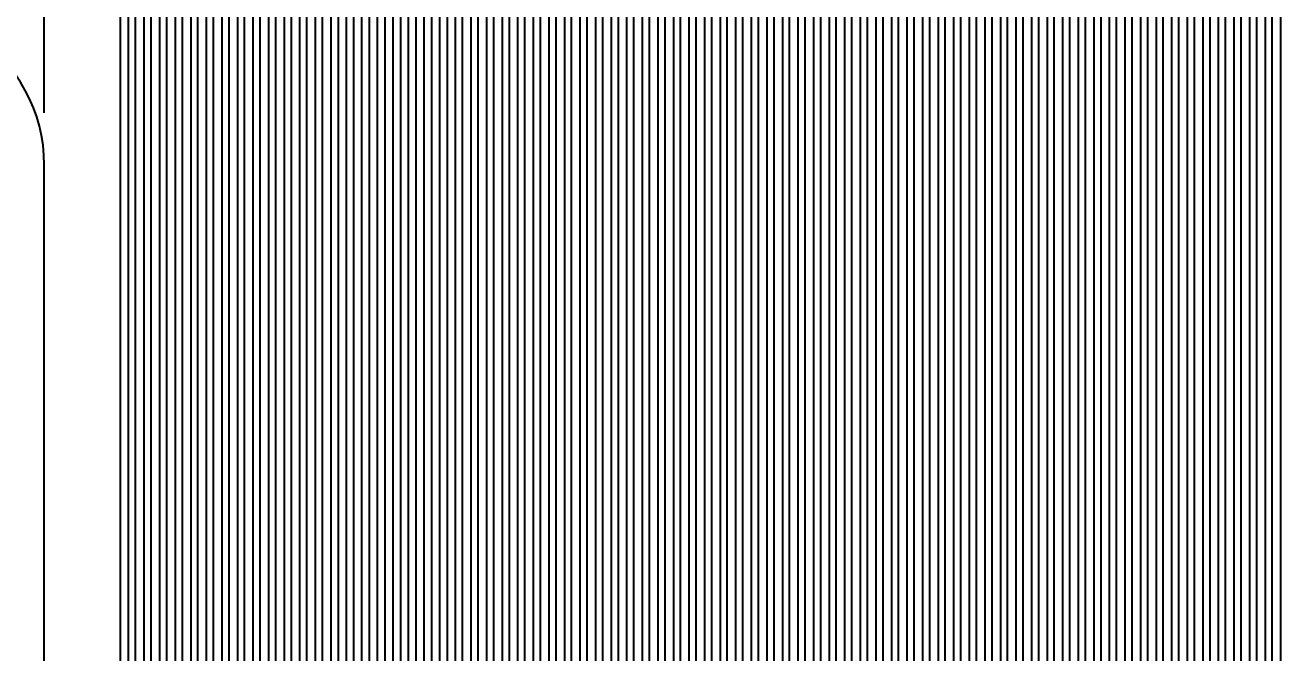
# Model space of a CAD drawing. Extents: x 10 to 206, y -65 to 73.
# Drawn here: x 57.268 to 59.7, y 36.728 to 37.936 of the extents above; entities that cross this region are included whole.
import ezdxf

# ---------------------------------------------------------------- set-up
doc = ezdxf.new("R2010")
doc.units = 0
doc.header["$LTSCALE"] = 0.5
for name, color, linetype in [('01 Copper', 3, 'Continuous'), ('06 Cutline', 4, 'Continuous'), ('08 Dimension&pin assignment', 7, 'Continuous')]:
    doc.layers.add(name, color=color, linetype=linetype)
doc.styles.get("Standard").update_dxf_attribs({"font": 'romans.shx', "width": 0.75, "bigfont": 'AllInOneBig.shx'})
doc.dimstyles.new('ISO-25', dxfattribs={"dimtxt": 0.5, "dimasz": 0.8, "dimexe": 0.1, "dimexo": 0.1, "dimgap": 0.1, "dimtad": 1, "dimdec": 3, "dimzin": 1, "dimdsep": 46, "dimtxsty": 'Standard', "dimcen": 0.5, "dimadec": 0, "dimazin": 0, "dimtfac": 1, "dimtdec": 3, "dimtmove": 0, "dimatfit": 3, "dimfxl": 0, "dimarcsym": 0})
doc.dimstyles.new('ISO-25$0', dxfattribs={"dimtxt": 0.5, "dimasz": 1, "dimexe": 0.1, "dimexo": 0.1, "dimgap": 0.1, "dimtad": 1, "dimdec": 3, "dimzin": 1, "dimdsep": 46, "dimtxsty": 'Standard', "dimcen": 0.5, "dimadec": 0, "dimazin": 0, "dimtfac": 1, "dimtdec": 3, "dimtmove": 0, "dimatfit": 3, "dimfxl": 0, "dimarcsym": 0})

# ---------------------------------------------------------------- blocks, each defined once
blk = doc.blocks.new('*D626')
at = {"layer": '08 Dimension&pin assignment', "color": 0, "lineweight": -2, "transparency": 16777216}
for p, q in [((47.8345, 43.0835), (54.2023, 43.0835)), ((54.2023, 43.0835), (56.6015, 36.6674)), ((58.6329, 31.2348), (56.8817, 35.9181)), ((58.9131, 30.4855), (59.1932, 29.7361))]:
    blk.add_line(p, q, dxfattribs=at)
at = {"layer": '08 Dimension&pin assignment', "color": 0, "transparency": 16777216}
for points in [[(56.7263, 36.7141), (56.4766, 36.6207), (56.8817, 35.9181)], [(59.0379, 30.5322), (58.7882, 30.4388), (58.6329, 31.2348)]]:
    blk.add_solid(points, dxfattribs=at)
at = {"layer": '08 Dimension&pin assignment', "color": 0, "transparency": 16777216, "insert": (50.9684, 43.5644), "char_height": 0.5, "attachment_point": 5}
blk.add_mtext('∅5.000(Tape NG hole)', dxfattribs=at)
blk = doc.blocks.new('*D629')
at = {"layer": '08 Dimension&pin assignment', "color": 0, "lineweight": -2, "transparency": 16777216}
for p, q in [((55.6423, 35.3125), (55.6423, 51.9014)), ((68.5723, 35.3125), (68.5723, 51.9014)), ((56.4423, 51.8014), (67.7723, 51.8014))]:
    blk.add_line(p, q, dxfattribs=at)
at = {"layer": '08 Dimension&pin assignment', "color": 0, "transparency": 16777216}
for points in [[(56.4423, 51.9348), (56.4423, 51.6681), (55.6423, 51.8014)], [(67.7723, 51.9348), (67.7723, 51.6681), (68.5723, 51.8014)]]:
    blk.add_solid(points, dxfattribs=at)
at = {"layer": '08 Dimension&pin assignment', "color": 0, "transparency": 16777216, "insert": (62.1073, 52.2824), "char_height": 0.5, "attachment_point": 5}
blk.add_mtext('12.930±0.1(Cutline)', dxfattribs=at)
blk = doc.blocks.new('*D632')
at = {"layer": '08 Dimension&pin assignment', "color": 0, "lineweight": -2, "transparency": 16777216}
for p, q in [((86.5948, 34.3764), (86.5948, 45.0329)), ((57.8573, 33.5764), (86.6948, 33.5764)), ((79.6948, 33.5764), (86.6948, 33.5764)), ((86.5948, 32.7764), (86.5948, 31.9764))]:
    blk.add_line(p, q, dxfattribs=at)
at = {"layer": '08 Dimension&pin assignment', "color": 0, "transparency": 16777216}
for points in [[(86.4614, 34.3764), (86.7281, 34.3764), (86.5948, 33.5764)], [(86.4614, 32.7764), (86.7281, 32.7764), (86.5948, 33.5764)]]:
    blk.add_solid(points, dxfattribs=at)
at = {"layer": '08 Dimension&pin assignment', "color": 0, "transparency": 16777216, "insert": (86.1138, 41.0847), "char_height": 0.5, "attachment_point": 5, "rotation": 90}
blk.add_mtext('0%%P1(%%C5mm Tape NG Hole)', dxfattribs=at)
blk = doc.blocks.new('*D635')
at = {"layer": '08 Dimension&pin assignment', "color": 0, "lineweight": -2, "transparency": 16777216}
for p, q in [((57.3051, 37.7672), (57.3051, 49.9014)), ((66.9094, 37.7672), (66.9094, 49.9014)), ((58.1051, 49.8014), (66.1094, 49.8014))]:
    blk.add_line(p, q, dxfattribs=at)
at = {"layer": '08 Dimension&pin assignment', "color": 0, "transparency": 16777216}
for points in [[(58.1051, 49.9348), (58.1051, 49.6681), (57.3051, 49.8014)], [(66.1094, 49.9348), (66.1094, 49.6681), (66.9094, 49.8014)]]:
    blk.add_solid(points, dxfattribs=at)
at = {"layer": 'Defpoints', "color": 0, "transparency": 16777216}
for p in [(66.9094, 49.8014), (57.3051, 37.6672), (66.9094, 37.6672)]:
    blk.add_point(p, dxfattribs=at)
at = {"layer": '08 Dimension&pin assignment', "color": 0, "transparency": 16777216, "insert": (62.1073, 50.2824), "char_height": 0.5, "width": 8.508446, "attachment_point": 5}
blk.add_mtext('9.604±0.1(Cutline)', dxfattribs=at)
blk = doc.blocks.new('*D639')
at = {"layer": '08 Dimension&pin assignment', "color": 0, "lineweight": -2, "transparency": 16777216}
for p, q in [((56.6923, 34.1764), (56.6923, 45.9014)), ((62.1073, 42.4464), (62.1073, 45.9014)), ((61.3073, 45.8014), (57.4923, 45.8014))]:
    blk.add_line(p, q, dxfattribs=at)
at = {"layer": '08 Dimension&pin assignment', "color": 0, "transparency": 16777216}
for points in [[(57.4923, 45.9348), (57.4923, 45.6681), (56.6923, 45.8014)], [(61.3073, 45.9348), (61.3073, 45.6681), (62.1073, 45.8014)]]:
    blk.add_solid(points, dxfattribs=at)
at = {"layer": '08 Dimension&pin assignment', "color": 0, "transparency": 16777216, "insert": (59.3998, 46.2824), "char_height": 0.5, "attachment_point": 5}
blk.add_mtext('5.415{\\A1;\\Fromans,bigfont|c128;%%P0.1\\Fromans,bigfont|c136;5\\Fromans,bigfont|c128;(\\Fromans,bigfont|c136;SR\\Fromans,bigfont|c128;)}', dxfattribs=at)
blk = doc.blocks.new('*D692')
at = {"layer": '08 Dimension&pin assignment', "color": 0, "lineweight": -2, "transparency": 16777216}
for p, q in [((57.1453, 33.9409), (57.1453, 43.8654)), ((67.0692, 33.9409), (67.0692, 43.8654)), ((57.9453, 43.7654), (66.2692, 43.7654)), ((67.0692, 43.7654), (78.7121, 43.7654))]:
    blk.add_line(p, q, dxfattribs=at)
at = {"layer": '08 Dimension&pin assignment', "color": 0, "transparency": 16777216}
for points in [[(57.9453, 43.8987), (57.9453, 43.632), (57.1453, 43.7654)], [(66.2692, 43.632), (66.2692, 43.8987), (67.0692, 43.7654)]]:
    blk.add_solid(points, dxfattribs=at)
at = {"layer": 'Defpoints', "color": 0, "transparency": 16777216}
for p in [(67.0692, 43.7654), (57.1453, 33.8409), (67.0692, 33.8409)]:
    blk.add_point(p, dxfattribs=at)
at = {"layer": '08 Dimension&pin assignment', "color": 0, "transparency": 16777216, "insert": (73.2907, 44.2463), "char_height": 0.5, "attachment_point": 5}
blk.add_mtext('{\\Fromans,chineset|c0;\\C2;9.9\\Fromans.shx,chineset.shx|c0;18*1.0006=9.9239508%%P0.005(I/L)}', dxfattribs=at)

msp = doc.modelspace()

# ---------------------------------------------------------------- linework, layer by layer
at = {"layer": '01 Copper'}
for points in [[(57.60105674, 36.3295184), (57.60105674, 38.57693204), (57.60405674, 38.58693204), (57.60405674, 38.68693204), (57.60105674, 38.69693204), (57.60105674, 39.81802862), (57.66775674, 39.95603767), (57.66775674, 41.00042951), (57.55175674, 41.00042951), (57.55175674, 41.03142951), (57.51475674, 41.03142951), (57.51475674, 41.15142951), (57.59975674, 41.15142951), (57.59975674, 41.03142951), (57.56275674, 41.03142951), (57.56275674, 41.01142951), (57.67775674, 41.01142951), (57.67775674, 39.94455554), (57.61705674, 39.81896109), (57.61705674, 38.69693204), (57.61405674, 38.68693204), (57.61405674, 38.58693204), (57.61705674, 38.57693204), (57.61705674, 36.3295184, 1)], [(57.63104474, 36.3295184), (57.63104474, 38.57693204), (57.63404474, 38.58693204), (57.63404474, 38.68693204), (57.63104474, 38.69693204), (57.63104474, 39.81802862), (57.68975674, 39.93950969), (57.68975674, 41.03142951), (57.61475674, 41.03142951), (57.61475674, 41.15142951), (57.69975674, 41.15142951), (57.69975674, 39.92802755), (57.64704474, 39.81896109), (57.64704474, 38.69693204), (57.64404474, 38.68693204), (57.64404474, 38.58693204), (57.64704474, 38.57693204), (57.64704474, 36.3295184, 1)], [(57.66103274, 36.3295184), (57.66103274, 38.57693204), (57.66403274, 38.58693204), (57.66403274, 38.68693204), (57.66103274, 38.69693204), (57.66103274, 39.81802862), (57.71475674, 39.92918901), (57.71475674, 41.15142951), (57.79975674, 41.15142951), (57.79975674, 41.03142951), (57.72475674, 41.03142951), (57.72475674, 39.91770688), (57.67703274, 39.81896109), (57.67703274, 38.69693204), (57.67403274, 38.68693204), (57.67403274, 38.58693204), (57.67703274, 38.57693204), (57.67703274, 36.3295184, 1)], [(57.69102074, 36.3295184), (57.69102074, 38.57693204), (57.69402074, 38.58693204), (57.69402074, 38.68693204), (57.69102074, 38.69693204), (57.69102074, 39.81802862), (57.73675674, 39.91266103), (57.73675674, 41.01142951), (57.85175674, 41.01142951), (57.85175674, 41.03142951), (57.81475674, 41.03142951), (57.81475674, 41.15142951), (57.89975674, 41.15142951), (57.89975674, 41.03142951), (57.86275674, 41.03142951), (57.86275674, 41.00042951), (57.74675674, 41.00042951), (57.74675674, 39.9011789), (57.70702074, 39.81896109), (57.70702074, 38.69693204), (57.70402074, 38.68693204), (57.70402074, 38.58693204), (57.70702074, 38.57693204), (57.70702074, 36.3295184, 1)], [(58.03688874, 36.3295184), (58.03688874, 38.57693204), (58.03388874, 38.58693204), (58.03388874, 38.68693204), (58.03688874, 38.69693204), (58.03688874, 39.81896109), (58.07775674, 39.90352112), (58.07775674, 41.01142951), (57.96275674, 41.01142951), (57.96275674, 41.03142951), (57.99975674, 41.03142951), (57.99975674, 41.15142951), (57.91475674, 41.15142951), (57.91475674, 41.03142951), (57.95175674, 41.03142951), (57.95175674, 41.00042951), (58.06775674, 41.00042951), (58.06775674, 39.91500325), (58.02088874, 39.81802861), (58.02088874, 38.69693204), (58.02388874, 38.68693204), (58.02388874, 38.58693204), (58.02088874, 38.57693204), (58.02088874, 36.3295184, -1)], [(58.06687674, 36.3295184), (58.06687674, 38.57693204), (58.06387674, 38.58693204), (58.06387674, 38.68693204), (58.06687674, 38.69693204), (58.06687674, 39.81896109), (58.09975674, 39.88699314), (58.09975674, 41.15142951), (58.01475674, 41.15142951), (58.01475674, 41.03142951), (58.08975674, 41.03142951), (58.08975674, 39.89847527), (58.05087674, 39.81802861), (58.05087674, 38.69693204), (58.05387674, 38.68693204), (58.05387674, 38.58693204), (58.05087674, 38.57693204), (58.05087674, 36.3295184, -1)], [(58.09686474, 35.79684489), (58.09686474, 38.57693204), (58.09386474, 38.58693204), (58.09386474, 38.68693204), (58.09686474, 38.69693204), (58.09686474, 39.81896109), (58.12475674, 39.87667246), (58.12475674, 41.03142951), (58.19975674, 41.03142951), (58.19975674, 41.15142951), (58.11475674, 41.15142951), (58.11475674, 39.88815459), (58.08086474, 39.81802861), (58.08086474, 38.69693204), (58.08386474, 38.68693204), (58.08386474, 38.58693204), (58.08086474, 38.57693204), (58.08086474, 36.3295184, -1)], [(58.41073274, 35.78739795), (58.41073274, 38.57693204), (58.41373274, 38.58693204), (58.41373274, 38.68693204), (58.41073274, 38.69693204), (58.41073274, 39.81802862), (58.46775674, 39.93601705), (58.46775674, 41.00042951), (58.35175674, 41.00042951), (58.35175674, 41.03142951), (58.31475674, 41.03142951), (58.31475674, 41.15142951), (58.39975674, 41.15142951), (58.39975674, 41.03142951), (58.36275674, 41.03142951), (58.36275674, 41.01142951), (58.47775674, 41.01142951), (58.47775674, 39.92453491), (58.42673274, 39.81896109), (58.42673274, 38.69693204), (58.42373274, 38.68693204), (58.42373274, 38.58693204), (58.42673274, 38.57693204), (58.42673274, 35.78490986, -0.1359329595)], [(58.44072074, 35.78295573), (58.44072074, 38.57693204), (58.44372074, 38.58693204), (58.44372074, 38.68693204), (58.44072074, 38.69693204), (58.44072074, 39.81802861), (58.48975674, 39.91948906), (58.48975674, 41.03142951), (58.41475674, 41.03142951), (58.41475674, 41.15142951), (58.49975674, 41.15142951), (58.49975674, 39.90800693), (58.45672074, 39.81896109), (58.45672074, 38.69693204), (58.45372074, 38.68693204), (58.45372074, 38.58693204), (58.45672074, 38.57693204), (58.45672074, 35.78046764, -0.1359329595)], [(58.47070874, 35.77851352), (58.47070874, 38.57693204), (58.47370874, 38.58693204), (58.47370874, 38.68693204), (58.47070874, 38.69693204), (58.47070874, 39.81802861), (58.51475674, 39.90916839), (58.51475674, 41.15142951), (58.59975674, 41.15142951), (58.59975674, 41.03142951), (58.52475674, 41.03142951), (58.52475674, 39.89768625), (58.48670874, 39.81896109), (58.48670874, 38.69693204), (58.48370874, 38.68693204), (58.48370874, 38.58693204), (58.48670874, 38.57693204), (58.48670874, 35.77602542, -0.1359329595)], [(58.50069674, 35.7740713), (58.50069674, 38.57693204), (58.50369674, 38.58693204), (58.50369674, 38.68693204), (58.50069674, 38.69693204), (58.50069674, 39.81802861), (58.53675674, 39.89264041), (58.53675674, 41.01142951), (58.65175674, 41.01142951), (58.65175674, 41.03142951), (58.61475674, 41.03142951), (58.61475674, 41.15142951), (58.69975674, 41.15142951), (58.69975674, 41.03142951), (58.66275674, 41.03142951), (58.66275674, 41.00042951), (58.54675674, 41.00042951), (58.54675674, 39.88115827), (58.51669674, 39.81896109), (58.51669674, 38.69693204), (58.51369674, 38.68693204), (58.51369674, 38.58693204), (58.51669674, 38.57693204), (58.51669674, 35.77158321, -0.1359329595)], [(58.83056474, 35.7252069), (58.83056474, 38.57693204), (58.83356474, 38.58693204), (58.83356474, 38.68693204), (58.83056474, 38.69693204), (58.83056474, 39.81802864), (58.86775674, 39.89498262), (58.86775674, 41.00042951), (58.75175674, 41.00042951), (58.75175674, 41.03142951), (58.71475674, 41.03142951), (58.71475674, 41.15142951), (58.79975674, 41.15142951), (58.79975674, 41.03142951), (58.76275674, 41.03142951), (58.76275674, 41.01142951), (58.87775674, 41.01142951), (58.87775674, 39.88350049), (58.84656474, 39.81896111), (58.84656474, 38.69693204), (58.84356474, 38.68693204), (58.84356474, 38.58693204), (58.84656474, 38.57693204), (58.84656474, 35.72271881, -0.1359329595)], [(58.86055274, 35.72076469), (58.86055274, 38.57693204), (58.86355274, 38.58693204), (58.86355274, 38.68693204), (58.86055274, 38.69693204), (58.86055274, 39.81802863), (58.88975674, 39.87845464), (58.88975674, 41.03142951), (58.81475674, 41.03142951), (58.81475674, 41.15142951), (58.89975674, 41.15142951), (58.89975674, 39.86697251), (58.87655274, 39.8189611), (58.87655274, 38.69693204), (58.87355274, 38.68693204), (58.87355274, 38.58693204), (58.87655274, 38.57693204), (58.87655274, 35.71827659, -0.1359329595)], [(58.89054074, 35.71632247), (58.89054074, 38.57693204), (58.89354074, 38.58693204), (58.89354074, 38.68693204), (58.89054074, 38.69693204), (58.89054074, 39.81802863), (58.91475674, 39.86813396), (58.91475674, 41.15142951), (58.99975674, 41.15142951), (58.99975674, 41.03142951), (58.92475674, 41.03142951), (58.92475674, 39.85665183), (58.90654074, 39.8189611), (58.90654074, 38.69693204), (58.90354074, 38.68693204), (58.90354074, 38.58693204), (58.90654074, 38.57693204), (58.90654074, 35.71383438, -0.1359329595)], [(58.92052874, 35.71188025), (58.92052874, 38.57693204), (58.92352874, 38.58693204), (58.92352874, 38.68693204), (58.92052874, 38.69693204), (58.92052874, 39.81802862), (58.93675674, 39.85160598), (58.93675674, 41.01142951), (59.05175674, 41.01142951), (59.05175674, 41.03142951), (59.01475674, 41.03142951), (59.01475674, 41.15142951), (59.09975674, 41.15142951), (59.09975674, 41.03142951), (59.06275674, 41.03142951), (59.06275674, 41.00042951), (58.94675674, 41.00042951), (58.94675674, 39.84012385), (58.93652874, 39.81896109), (58.93652874, 38.69693204), (58.93352874, 38.68693204), (58.93352874, 38.58693204), (58.93652874, 38.57693204), (58.93652874, 35.70939216, -0.1359329595)], [(59.22040874, 35.66745807), (59.22040874, 38.57693204), (59.22340874, 38.58693204), (59.22340874, 38.68693204), (59.22040874, 38.69693204), (59.22040874, 39.81802862), (59.26775674, 39.91599642), (59.26775674, 41.00042951), (59.15175674, 41.00042951), (59.15175674, 41.03142951), (59.11475674, 41.03142951), (59.11475674, 41.15142951), (59.19975674, 41.15142951), (59.19975674, 41.03142951), (59.16275674, 41.03142951), (59.16275674, 41.01142951), (59.27775674, 41.01142951), (59.27775674, 39.90451429), (59.23640874, 39.8189611), (59.23640874, 38.69693204), (59.23340874, 38.68693204), (59.23340874, 38.58693204), (59.23640874, 38.57693204), (59.23640874, 35.66496998, -0.1359329595)], [(59.25039674, 35.66301586), (59.25039674, 38.57693204), (59.25339674, 38.58693204), (59.25339674, 38.68693204), (59.25039674, 38.69693204), (59.25039674, 39.81802862), (59.28975674, 39.89946844), (59.28975674, 41.03142951), (59.21475674, 41.03142951), (59.21475674, 41.15142951), (59.29975674, 41.15142951), (59.29975674, 39.8879863), (59.26639674, 39.8189611), (59.26639674, 38.69693204), (59.26339674, 38.68693204), (59.26339674, 38.58693204), (59.26639674, 38.57693204), (59.26639674, 35.66052776, -0.1359329595)], [(59.28038474, 35.65857364), (59.28038474, 38.57693204), (59.28338474, 38.58693204), (59.28338474, 38.68693204), (59.28038474, 38.69693204), (59.28038474, 39.81802862), (59.31475674, 39.88914776), (59.31475674, 41.15142951), (59.39975674, 41.15142951), (59.39975674, 41.03142951), (59.32475674, 41.03142951), (59.32475674, 39.87766563), (59.29638474, 39.81896109), (59.29638474, 38.69693204), (59.29338474, 38.68693204), (59.29338474, 38.58693204), (59.29638474, 38.57693204), (59.29638474, 35.65608555, -0.1359329595)], [(59.31037274, 35.65413142), (59.31037274, 38.57693204), (59.31337274, 38.58693204), (59.31337274, 38.68693204), (59.31037274, 38.69693204), (59.31037274, 39.81802862), (59.33675674, 39.87261978), (59.33675674, 41.01142951), (59.45175674, 41.01142951), (59.45175674, 41.03142951), (59.41475674, 41.03142951), (59.41475674, 41.15142951), (59.49975674, 41.15142951), (59.49975674, 41.03142951), (59.46275674, 41.03142951), (59.46275674, 41.00042951), (59.34675674, 41.00042951), (59.34675674, 39.86113765), (59.32637274, 39.81896109), (59.32637274, 38.69693204), (59.32337274, 38.68693204), (59.32337274, 38.58693204), (59.32637274, 38.57693204), (59.32637274, 35.65164333, -0.1359329595)], [(59.64024074, 35.60526703), (59.64024074, 38.57693204), (59.64324074, 38.58693204), (59.64324074, 38.68693204), (59.64024074, 38.69693204), (59.64024074, 39.81769542), (59.66775674, 39.8738262), (59.66775674, 41.00042951), (59.55175674, 41.00042951), (59.55175674, 41.03142951), (59.51475674, 41.03142951), (59.51475674, 41.15142951), (59.59975674, 41.15142951), (59.59975674, 41.03142951), (59.56275674, 41.03142951), (59.56275674, 41.01142951), (59.67775674, 41.01142951), (59.67775674, 39.86241956), (59.65624074, 39.81852837), (59.65624074, 38.69693204), (59.65324074, 38.68693204), (59.65324074, 38.58693204), (59.65624074, 38.57693204), (59.65624074, 35.60277893, -0.1359329595)], [(59.67022874, 35.60082481), (59.67022874, 38.57693204), (59.67322874, 38.58693204), (59.67322874, 38.68693204), (59.67022874, 38.69693204), (59.67022874, 39.81752883), (59.68975674, 39.85736463), (59.68975674, 41.03142951), (59.61475674, 41.03142951), (59.61475674, 41.15142951), (59.69975674, 41.15142951), (59.69975674, 39.84595799), (59.68622874, 39.81836178), (59.68622874, 38.69693204), (59.68322874, 38.68693204), (59.68322874, 38.58693204), (59.68622874, 38.57693204), (59.68622874, 35.59833672, -0.1359329595)], [(57.57106874, 36.3295184), (57.57106874, 38.57693204), (57.57406874, 38.58693204), (57.57406874, 38.68693204), (57.57106874, 38.69693204), (57.57106874, 39.81802862), (57.64575674, 39.97256565), (57.64575674, 40.86042951), (57.56675674, 40.86042951), (57.56675674, 40.98042951), (57.65575674, 40.98042951), (57.65575674, 39.96108352), (57.58706874, 39.81896109), (57.58706874, 38.69693204), (57.58406874, 38.68693204), (57.58406874, 38.58693204), (57.58706874, 38.57693204), (57.58706874, 36.3295184, 1)], [(57.72100874, 36.3295184), (57.72100874, 38.57693204), (57.72400874, 38.58693204), (57.72400874, 38.68693204), (57.72100874, 38.69693204), (57.72100874, 39.81802862), (57.75875674, 39.89613305), (57.75875674, 40.98042951), (57.84775674, 40.98042951), (57.84775674, 40.86042951), (57.76875674, 40.86042951), (57.76875674, 39.88465091), (57.73700874, 39.81896109), (57.73700874, 38.69693204), (57.73400874, 38.68693204), (57.73400874, 38.58693204), (57.73700874, 38.57693204), (57.73700874, 36.3295184, 1)], [(58.00690074, 36.3295184), (58.00690074, 38.57693204), (58.00390074, 38.58693204), (58.00390074, 38.68693204), (58.00690074, 38.69693204), (58.00690074, 39.81896109), (58.05575674, 39.9200491), (58.05575674, 40.98042951), (57.96675674, 40.98042951), (57.96675674, 40.86042951), (58.04575674, 40.86042951), (58.04575674, 39.93153123), (57.99090074, 39.81802862), (57.99090074, 38.69693204), (57.99390074, 38.68693204), (57.99390074, 38.58693204), (57.99090074, 38.57693204), (57.99090074, 36.3295184, -1)], [(58.23080474, 35.81405126), (58.23080474, 38.57693204), (58.23380474, 38.58693204), (58.23380474, 38.68693204), (58.23080474, 38.69693204), (58.23080474, 39.81896109), (58.22475674, 39.83147502), (58.22475674, 40.56042951), (58.30175674, 40.56042951), (58.30175674, 40.86042951), (58.26275674, 40.86042951), (58.26275674, 40.98042951), (58.35175674, 40.98042951), (58.35175674, 40.86042951), (58.31275674, 40.86042951), (58.31275674, 40.54942951), (58.23475674, 40.54942951), (58.23475674, 39.84295715), (58.24680474, 39.81802861), (58.24680474, 38.69693204), (58.24380474, 38.68693204), (58.24380474, 38.58693204), (58.24680474, 38.57693204), (58.24680474, 35.81156317, -0.1359329595)], [(58.38074474, 35.79184017), (58.38074474, 38.57693204), (58.38374474, 38.58693204), (58.38374474, 38.68693204), (58.38074474, 38.69693204), (58.38074474, 39.81802862), (58.44575674, 39.95254503), (58.44575674, 40.86042951), (58.36675674, 40.86042951), (58.36675674, 40.98042951), (58.45575674, 40.98042951), (58.45575674, 39.94106289), (58.39674474, 39.81896109), (58.39674474, 38.69693204), (58.39374474, 38.68693204), (58.39374474, 38.58693204), (58.39674474, 38.57693204), (58.39674474, 35.78935208, -0.1359329595)], [(58.53068474, 35.76962908), (58.53068474, 38.57693204), (58.53368474, 38.58693204), (58.53368474, 38.68693204), (58.53068474, 38.69693204), (58.53068474, 39.81802861), (58.55875674, 39.87611242), (58.55875674, 40.98042951), (58.64775674, 40.98042951), (58.64775674, 40.86042951), (58.56875674, 40.86042951), (58.56875674, 39.86463029), (58.54668474, 39.81896109), (58.54668474, 38.69693204), (58.54368474, 38.68693204), (58.54368474, 38.58693204), (58.54668474, 38.57693204), (58.54668474, 35.76714099, -0.1359329595)], [(58.62064874, 35.75630243), (58.62064874, 38.57693204), (58.62364874, 38.58693204), (58.62364874, 38.68693204), (58.62064874, 38.69693204), (58.62064874, 39.81802861), (58.62475674, 39.82652848), (58.62475674, 40.56042951), (58.70175674, 40.56042951), (58.70175674, 40.86042951), (58.66275674, 40.86042951), (58.66275674, 40.98042951), (58.75175674, 40.98042951), (58.75175674, 40.86042951), (58.71275674, 40.86042951), (58.71275674, 40.54942951), (58.63475674, 40.54942951), (58.63475674, 39.82194335), (58.63664874, 39.81802861), (58.63664874, 38.69693204), (58.63364874, 38.68693204), (58.63364874, 38.58693204), (58.63664874, 38.57693204), (58.63664874, 35.75381434, -0.1359329595)], [(58.80057674, 35.72964912), (58.80057674, 38.57693204), (58.80357674, 38.58693204), (58.80357674, 38.68693204), (58.80057674, 38.69693204), (58.80057674, 39.81802864), (58.84575674, 39.9115106), (58.84575674, 40.86042951), (58.76675674, 40.86042951), (58.76675674, 40.98042951), (58.85575674, 40.98042951), (58.85575674, 39.90002847), (58.81657674, 39.81896111), (58.81657674, 38.69693204), (58.81357674, 38.68693204), (58.81357674, 38.58693204), (58.81657674, 38.57693204), (58.81657674, 35.72716103, -0.1359329595)], [(58.95051674, 35.70743803), (58.95051674, 38.57693204), (58.95351674, 38.58693204), (58.95351674, 38.68693204), (58.95051674, 38.69693204), (58.95051674, 39.81802862), (58.95875674, 39.83507801), (58.95875674, 40.98042951), (59.04775674, 40.98042951), (59.04775674, 40.86042951), (58.96875674, 40.86042951), (58.96875674, 39.82359587), (58.96651674, 39.81896109), (58.96651674, 38.69693204), (58.96351674, 38.68693204), (58.96351674, 38.58693204), (58.96651674, 38.57693204), (58.96651674, 35.70494994, -0.1359329595)], [(59.04048074, 35.69411138), (59.04048074, 38.57693204), (59.04348074, 38.58693204), (59.04348074, 38.68693204), (59.04048074, 38.69693204), (59.04048074, 39.81896108), (59.02475674, 39.85149564), (59.02475674, 40.56042951), (59.10175674, 40.56042951), (59.10175674, 40.86042951), (59.06275674, 40.86042951), (59.06275674, 40.98042951), (59.15175674, 40.98042951), (59.15175674, 40.86042951), (59.11275674, 40.86042951), (59.11275674, 40.54942951), (59.03475674, 40.54942951), (59.03475674, 39.86297778), (59.05648074, 39.8180286), (59.05648074, 38.69693204), (59.05348074, 38.68693204), (59.05348074, 38.58693204), (59.05648074, 38.57693204), (59.05648074, 35.69162329, -0.1359329595)], [(59.19042074, 35.67190029), (59.19042074, 38.57693204), (59.19342074, 38.58693204), (59.19342074, 38.68693204), (59.19042074, 38.69693204), (59.19042074, 39.81802863), (59.24575674, 39.9325244), (59.24575674, 40.86042951), (59.16675674, 40.86042951), (59.16675674, 40.98042951), (59.25575674, 40.98042951), (59.25575674, 39.92104227), (59.20642074, 39.8189611), (59.20642074, 38.69693204), (59.20342074, 38.68693204), (59.20342074, 38.58693204), (59.20642074, 38.57693204), (59.20642074, 35.6694122, -0.1359329595)], [(59.34036074, 35.6496892), (59.34036074, 38.57693204), (59.34336074, 38.58693204), (59.34336074, 38.68693204), (59.34036074, 38.69693204), (59.34036074, 39.81802862), (59.35875674, 39.8560918), (59.35875674, 40.98042951), (59.44775674, 40.98042951), (59.44775674, 40.86042951), (59.36875674, 40.86042951), (59.36875674, 39.84460967), (59.35636074, 39.81896109), (59.35636074, 38.69693204), (59.35336074, 38.68693204), (59.35336074, 38.58693204), (59.35636074, 38.57693204), (59.35636074, 35.64720111, -0.1359329595)], [(59.43032474, 35.63636255), (59.43032474, 38.57693204), (59.43332474, 38.58693204), (59.43332474, 38.68693204), (59.43032474, 38.69693204), (59.43032474, 39.81885106), (59.42475674, 39.83064317), (59.42475674, 40.56042951), (59.50175674, 40.56042951), (59.50175674, 40.86042951), (59.46275674, 40.86042951), (59.46275674, 40.98042951), (59.55175674, 40.98042951), (59.55175674, 40.86042951), (59.51275674, 40.86042951), (59.51275674, 40.54942951), (59.43475674, 40.54942951), (59.43475674, 39.84225361), (59.44632474, 39.81775447), (59.44632474, 38.69693204), (59.44332474, 38.68693204), (59.44332474, 38.58693204), (59.44632474, 38.57693204), (59.44632474, 35.63387446, -0.1359329595)], [(59.61025274, 35.60970925), (59.61025274, 38.57693204), (59.61325274, 38.58693204), (59.61325274, 38.68693204), (59.61025274, 38.69693204), (59.61025274, 39.817862), (59.64575674, 39.89028777), (59.64575674, 40.86042951), (59.56675674, 40.86042951), (59.56675674, 40.98042951), (59.65575674, 40.98042951), (59.65575674, 39.87888112), (59.62625274, 39.81869496), (59.62625274, 38.69693204), (59.62325274, 38.68693204), (59.62325274, 38.58693204), (59.62625274, 38.57693204), (59.62625274, 35.60722115, -0.1359329595)], [(57.54108074, 35.87503881), (57.54108074, 38.57693204), (57.54408074, 38.58693204), (57.54408074, 38.68693204), (57.54108074, 38.69693204), (57.54108074, 39.81802862), (57.62375674, 39.98909363), (57.62375674, 40.72042951), (57.52775674, 40.72042951), (57.52775674, 40.84042951), (57.63375674, 40.84042951), (57.63375674, 39.9776115), (57.55708074, 39.81896109), (57.55708074, 38.69693204), (57.55408074, 38.68693204), (57.55408074, 38.58693204), (57.55708074, 38.57693204), (57.55708074, 36.3295184, 1)], [(57.75099674, 36.3295184), (57.75099674, 38.57693204), (57.75399674, 38.58693204), (57.75399674, 38.68693204), (57.75099674, 38.69693204), (57.75099674, 39.81802861), (57.78075674, 39.87960507), (57.78075674, 40.84042951), (57.88675674, 40.84042951), (57.88675674, 40.72042951), (57.79075674, 40.72042951), (57.79075674, 39.86812293), (57.76699674, 39.81896109), (57.76699674, 38.69693204), (57.76399674, 38.68693204), (57.76399674, 38.58693204), (57.76699674, 38.57693204), (57.76699674, 35.76571351, -0.3152987889)], [(57.97691274, 36.3295184), (57.97691274, 38.57693204), (57.97391274, 38.58693204), (57.97391274, 38.68693204), (57.97691274, 38.69693204), (57.97691274, 39.81896109), (58.03375674, 39.93657708), (58.03375674, 40.84042951), (57.92775674, 40.84042951), (57.92775674, 40.72042951), (58.02375674, 40.72042951), (58.02375674, 39.94805922), (57.96091274, 39.81802862), (57.96091274, 38.69693204), (57.96391274, 38.68693204), (57.96391274, 38.58693204), (57.96091274, 38.57693204), (57.96091274, 36.3295184, -1)], [(58.17082874, 35.82293569), (58.17082874, 38.57693204), (58.17382874, 38.58693204), (58.17382874, 38.68693204), (58.17082874, 38.69693204), (58.17082874, 39.81802861), (58.18075674, 39.83857065), (58.18075674, 40.84042951), (58.28675674, 40.84042951), (58.28675674, 40.72042951), (58.19075674, 40.72042951), (58.19075674, 39.82708852), (58.18682874, 39.81896109), (58.18682874, 38.69693204), (58.18382874, 38.68693204), (58.18382874, 38.58693204), (58.18682874, 38.57693204), (58.18682874, 35.8204476, -0.1359329595)], [(58.35075674, 35.79628239), (58.35075674, 38.57693204), (58.35375674, 38.58693204), (58.35375674, 38.68693204), (58.35075674, 38.69693204), (58.35075674, 39.81802862), (58.42375674, 39.96907301), (58.42375674, 40.72042951), (58.32775674, 40.72042951), (58.32775674, 40.84042951), (58.43375674, 40.84042951), (58.43375674, 39.95759087), (58.36675674, 39.81896109), (58.36675674, 38.69693204), (58.36375674, 38.68693204), (58.36375674, 38.58693204), (58.36675674, 38.57693204), (58.36675674, 35.7937943, -0.1359329595)], [(58.56067274, 35.76518686), (58.56067274, 38.57693204), (58.56367274, 38.58693204), (58.56367274, 38.68693204), (58.56067274, 38.69693204), (58.56067274, 39.81802861), (58.58075674, 39.85958444), (58.58075674, 40.84042951), (58.68675674, 40.84042951), (58.68675674, 40.72042951), (58.59075674, 40.72042951), (58.59075674, 39.84810231), (58.57667274, 39.81896109), (58.57667274, 38.69693204), (58.57367274, 38.68693204), (58.57367274, 38.58693204), (58.57667274, 38.57693204), (58.57667274, 35.76269877, -0.1359329595)], [(58.77058874, 35.73409134), (58.77058874, 38.57693204), (58.77358874, 38.58693204), (58.77358874, 38.68693204), (58.77058874, 38.69693204), (58.77058874, 39.81802864), (58.82375674, 39.92803858), (58.82375674, 40.72042951), (58.72775674, 40.72042951), (58.72775674, 40.84042951), (58.83375674, 40.84042951), (58.83375674, 39.91655645), (58.78658874, 39.81896112), (58.78658874, 38.69693204), (58.78358874, 38.68693204), (58.78358874, 38.58693204), (58.78658874, 38.57693204), (58.78658874, 35.73160325, -0.1359329595)], [(58.98050474, 35.70299582), (58.98050474, 38.57693204), (58.98350474, 38.58693204), (58.98350474, 38.68693204), (58.98050474, 38.69693204), (58.98050474, 39.81802861), (58.98075674, 39.81855003), (58.98075674, 40.84042951), (59.08675674, 40.84042951), (59.08675674, 40.72042951), (58.99075674, 40.72042951), (58.99075674, 39.82992181), (58.99650474, 39.81802861), (58.99650474, 38.69693204), (58.99350474, 38.68693204), (58.99350474, 38.58693204), (58.99650474, 38.57693204), (58.99650474, 35.70050772, -0.1359329595)], [(59.16043274, 35.67634251), (59.16043274, 38.57693204), (59.16343274, 38.58693204), (59.16343274, 38.68693204), (59.16043274, 38.69693204), (59.16043274, 39.81802863), (59.22375674, 39.94905238), (59.22375674, 40.72042951), (59.12775674, 40.72042951), (59.12775674, 40.84042951), (59.23375674, 40.84042951), (59.23375674, 39.93757025), (59.17643274, 39.8189611), (59.17643274, 38.69693204), (59.17343274, 38.68693204), (59.17343274, 38.58693204), (59.17643274, 38.57693204), (59.17643274, 35.67385442, -0.1359329595)], [(59.37034874, 35.64524699), (59.37034874, 38.57693204), (59.37334874, 38.58693204), (59.37334874, 38.68693204), (59.37034874, 38.69693204), (59.37034874, 39.81802861), (59.38075674, 39.83956382), (59.38075674, 40.84042951), (59.48675674, 40.84042951), (59.48675674, 40.72042951), (59.39075674, 40.72042951), (59.39075674, 39.82808169), (59.38634874, 39.81896109), (59.38634874, 38.69693204), (59.38334874, 38.68693204), (59.38334874, 38.58693204), (59.38634874, 38.57693204), (59.38634874, 35.64275889, -0.1359329595)], [(59.58026474, 35.61415146), (59.58026474, 38.57693204), (59.58326474, 38.58693204), (59.58326474, 38.68693204), (59.58026474, 38.69693204), (59.58026474, 39.81802859), (59.62375674, 39.90674934), (59.62375674, 40.72042951), (59.52775674, 40.72042951), (59.52775674, 40.84042951), (59.63375674, 40.84042951), (59.63375674, 39.89534269), (59.59626474, 39.81886154), (59.59626474, 38.69693204), (59.59326474, 38.68693204), (59.59326474, 38.58693204), (59.59626474, 38.57693204), (59.59626474, 35.61166337, -0.1359329595)], [(57.94692474, 36.3295184), (57.94692474, 38.57693204), (57.94392474, 38.58693204), (57.94392474, 38.68693204), (57.94692474, 38.69693204), (57.94692474, 39.81896109), (58.01175674, 39.95310506), (58.01175674, 40.70042951), (57.92775674, 40.70042951), (57.92775674, 40.58042951), (58.00175674, 40.58042951), (58.00175674, 39.9645872), (57.93092474, 39.81802862), (57.93092474, 38.69693204), (57.93392474, 38.68693204), (57.93392474, 38.58693204), (57.93092474, 38.57693204), (57.93092474, 36.3295184, -1)], [(58.20081674, 35.81849348), (58.20081674, 38.57693204), (58.20381674, 38.58693204), (58.20381674, 38.68693204), (58.20081674, 38.69693204), (58.20081674, 39.81802861), (58.20275674, 39.82204267), (58.20275674, 40.70042951), (58.28675674, 40.70042951), (58.28675674, 40.58042951), (58.21275674, 40.58042951), (58.21275674, 39.82642917), (58.21681674, 39.81802861), (58.21681674, 38.69693204), (58.21381674, 38.68693204), (58.21381674, 38.58693204), (58.21681674, 38.57693204), (58.21681674, 35.81600538, -0.1359329595)], [(58.32076874, 35.80072461), (58.32076874, 38.57693204), (58.32376874, 38.58693204), (58.32376874, 38.68693204), (58.32076874, 38.69693204), (58.32076874, 39.81802862), (58.40175674, 39.98560099), (58.40175674, 40.58042951), (58.32775674, 40.58042951), (58.32775674, 40.70042951), (58.41175674, 40.70042951), (58.41175674, 39.97411886), (58.33676874, 39.81896109), (58.33676874, 38.69693204), (58.33376874, 38.68693204), (58.33376874, 38.58693204), (58.33676874, 38.57693204), (58.33676874, 35.79823651, -0.1359329595)], [(58.59066074, 35.76074465), (58.59066074, 38.57693204), (58.59366074, 38.58693204), (58.59366074, 38.68693204), (58.59066074, 38.69693204), (58.59066074, 39.81802861), (58.60275674, 39.84305646), (58.60275674, 40.70042951), (58.68675674, 40.70042951), (58.68675674, 40.58042951), (58.61275674, 40.58042951), (58.61275674, 39.83157433), (58.60666074, 39.81896109), (58.60666074, 38.69693204), (58.60366074, 38.68693204), (58.60366074, 38.58693204), (58.60666074, 38.57693204), (58.60666074, 35.75825655, -0.1359329595)], [(58.74060074, 35.73853356), (58.74060074, 38.57693204), (58.74360074, 38.58693204), (58.74360074, 38.68693204), (58.74060074, 38.69693204), (58.74060074, 39.81802865), (58.80175674, 39.94456656), (58.80175674, 40.58042951), (58.72775674, 40.58042951), (58.72775674, 40.70042951), (58.81175674, 40.70042951), (58.81175674, 39.93308443), (58.75660074, 39.81896112), (58.75660074, 38.69693204), (58.75360074, 38.68693204), (58.75360074, 38.58693204), (58.75660074, 38.57693204), (58.75660074, 35.73604547, -0.1359329595)], [(59.01049274, 35.6985536), (59.01049274, 38.57693204), (59.01349274, 38.58693204), (59.01349274, 38.68693204), (59.01049274, 38.69693204), (59.01049274, 39.81896109), (59.00275674, 39.83496766), (59.00275674, 40.70042951), (59.08675674, 40.70042951), (59.08675674, 40.58042951), (59.01275674, 40.58042951), (59.01275674, 39.8464498), (59.02649274, 39.81802861), (59.02649274, 38.69693204), (59.02349274, 38.68693204), (59.02349274, 38.58693204), (59.02649274, 38.57693204), (59.02649274, 35.69606551, -0.1359329595)], [(59.13044474, 35.68078473), (59.13044474, 38.57693204), (59.13344474, 38.58693204), (59.13344474, 38.68693204), (59.13044474, 38.69693204), (59.13044474, 39.81802863), (59.20175674, 39.96558036), (59.20175674, 40.58042951), (59.12775674, 40.58042951), (59.12775674, 40.70042951), (59.21175674, 40.70042951), (59.21175674, 39.95409823), (59.14644474, 39.8189611), (59.14644474, 38.69693204), (59.14344474, 38.68693204), (59.14344474, 38.58693204), (59.14644474, 38.57693204), (59.14644474, 35.67829664, -0.1359329595)], [(59.40033674, 35.64080477), (59.40033674, 38.57693204), (59.40333674, 38.58693204), (59.40333674, 38.68693204), (59.40033674, 38.69693204), (59.40033674, 39.81802861), (59.40275674, 39.82303584), (59.40275674, 40.70042951), (59.48675674, 40.70042951), (59.48675674, 40.58042951), (59.41275674, 40.58042951), (59.41275674, 39.82561047), (59.41633674, 39.81802861), (59.41633674, 38.69693204), (59.41333674, 38.68693204), (59.41333674, 38.58693204), (59.41633674, 38.57693204), (59.41633674, 35.63831668, -0.1359329595)], [(59.55027674, 35.61859368), (59.55027674, 38.57693204), (59.55327674, 38.58693204), (59.55327674, 38.68693204), (59.55027674, 38.69693204), (59.55027674, 39.81819518), (59.60175674, 39.9232109), (59.60175674, 40.58042951), (59.52775674, 40.58042951), (59.52775674, 40.70042951), (59.61175674, 40.70042951), (59.61175674, 39.91180426), (59.56627674, 39.81902813), (59.56627674, 38.69693204), (59.56327674, 38.68693204), (59.56327674, 38.58693204), (59.56627674, 38.57693204), (59.56627674, 35.61610559, -0.1359329595)], [(57.46711674, 35.94389412), (57.46711674, 38.57693204), (57.46411674, 38.58693204), (57.46411674, 38.68693204), (57.46711674, 38.69693204), (57.46711674, 39.81802861), (57.45675674, 39.83946451), (57.45675674, 40.40942951), (57.58675674, 40.40942951), (57.58675674, 40.52942951), (57.44675674, 40.52942951), (57.44675674, 39.82798237), (57.45111674, 39.81896109), (57.45111674, 38.69693204), (57.45411674, 38.68693204), (57.45411674, 38.58693204), (57.45111674, 38.57693204), (57.45111674, 35.96999593, -0.3152987889)], [(58.26079274, 35.80960904), (58.26079274, 38.57693204), (58.26379274, 38.58693204), (58.26379274, 38.68693204), (58.26079274, 38.69693204), (58.26079274, 39.81896108), (58.24675674, 39.848003), (58.24675674, 40.52942951), (58.38675674, 40.52942951), (58.38675674, 40.40942951), (58.25675674, 40.40942951), (58.25675674, 39.85948513), (58.27679274, 39.8180286), (58.27679274, 38.69693204), (58.27379274, 38.68693204), (58.27379274, 38.58693204), (58.27679274, 38.57693204), (58.27679274, 35.80712095, -0.1359329595)], [(58.65063674, 35.75186021), (58.65063674, 38.57693204), (58.65363674, 38.58693204), (58.65363674, 38.68693204), (58.65063674, 38.69693204), (58.65063674, 39.81896109), (58.64675674, 39.8269892), (58.64675674, 40.52942951), (58.78675674, 40.52942951), (58.78675674, 40.40942951), (58.65675674, 40.40942951), (58.65675674, 39.83847134), (58.66663674, 39.81802861), (58.66663674, 38.69693204), (58.66363674, 38.68693204), (58.66363674, 38.58693204), (58.66663674, 38.57693204), (58.66663674, 35.74937212, -0.1359329595)], [(59.07046874, 35.68966916), (59.07046874, 38.57693204), (59.07346874, 38.58693204), (59.07346874, 38.68693204), (59.07046874, 38.69693204), (59.07046874, 39.81896108), (59.04675674, 39.86802363), (59.04675674, 40.52942951), (59.18675674, 40.52942951), (59.18675674, 40.40942951), (59.05675674, 40.40942951), (59.05675674, 39.87950576), (59.08646874, 39.8180286), (59.08646874, 38.69693204), (59.08346874, 38.68693204), (59.08346874, 38.58693204), (59.08646874, 38.57693204), (59.08646874, 35.68718107, -0.1359329595)], [(59.46031274, 35.63192033), (59.46031274, 38.57693204), (59.46331274, 38.58693204), (59.46331274, 38.68693204), (59.46031274, 38.69693204), (59.46031274, 39.81857691), (59.44675674, 39.84728631), (59.44675674, 40.52942951), (59.58675674, 40.52942951), (59.58675674, 40.40942951), (59.45675674, 40.40942951), (59.45675674, 39.85889675), (59.47631274, 39.81748033), (59.47631274, 38.69693204), (59.47331274, 38.68693204), (59.47331274, 38.58693204), (59.47631274, 38.57693204), (59.47631274, 35.62943224, -0.1359329595)], [(57.48110474, 35.91706), (57.48110474, 38.57693204), (57.48410474, 38.58693204), (57.48410474, 38.68693204), (57.48110474, 38.69693204), (57.48110474, 39.81896108), (57.46875674, 39.84451035), (57.46875674, 40.38942951), (57.58675674, 40.38942951), (57.58675674, 40.26942951), (57.47875674, 40.26942951), (57.47875674, 39.85599249), (57.49710474, 39.8180286), (57.49710474, 38.69693204), (57.49410474, 38.68693204), (57.49410474, 38.58693204), (57.49710474, 38.57693204), (57.49710474, 35.89095819, -0.3152987889)], [(57.88694874, 36.3295184), (57.88694874, 38.57693204), (57.88394874, 38.58693204), (57.88394874, 38.68693204), (57.88694874, 38.69693204), (57.88694874, 39.81802861), (57.87875674, 39.83497869), (57.87875674, 40.26942951), (57.98675674, 40.26942951), (57.98675674, 40.38942951), (57.86875674, 40.38942951), (57.86875674, 39.82349656), (57.87094874, 39.81896109), (57.87094874, 38.69693204), (57.87394874, 38.68693204), (57.87394874, 38.58693204), (57.87094874, 38.57693204), (57.87094874, 35.80904835, -0.1359329595)], [(58.29078074, 35.80516682), (58.29078074, 38.57693204), (58.29378074, 38.58693204), (58.29378074, 38.68693204), (58.29078074, 38.69693204), (58.29078074, 39.81896108), (58.26875674, 39.86453098), (58.26875674, 40.38942951), (58.38675674, 40.38942951), (58.38675674, 40.26942951), (58.27875674, 40.26942951), (58.27875674, 39.87601312), (58.30678074, 39.8180286), (58.30678074, 38.69693204), (58.30378074, 38.68693204), (58.30378074, 38.58693204), (58.30678074, 38.57693204), (58.30678074, 35.80267873, -0.1359329595)], [(58.68062474, 35.74741799), (58.68062474, 38.57693204), (58.68362474, 38.58693204), (58.68362474, 38.68693204), (58.68062474, 38.69693204), (58.68062474, 39.81896108), (58.66875674, 39.84351719), (58.66875674, 40.38942951), (58.78675674, 40.38942951), (58.78675674, 40.26942951), (58.67875674, 40.26942951), (58.67875674, 39.85499932), (58.69662474, 39.8180286), (58.69662474, 38.69693204), (58.69362474, 38.68693204), (58.69362474, 38.58693204), (58.69662474, 38.57693204), (58.69662474, 35.7449299, -0.1359329595)], [(59.10045674, 35.68522695), (59.10045674, 38.57693204), (59.10345674, 38.58693204), (59.10345674, 38.68693204), (59.10045674, 38.69693204), (59.10045674, 39.81896107), (59.06875674, 39.88455161), (59.06875674, 40.38942951), (59.18675674, 40.38942951), (59.18675674, 40.26942951), (59.07875674, 40.26942951), (59.07875674, 39.89603375), (59.11645674, 39.81802859), (59.11645674, 38.69693204), (59.11345674, 38.68693204), (59.11345674, 38.58693204), (59.11645674, 38.57693204), (59.11645674, 35.68273885, -0.1359329595)], [(59.49030074, 35.62747812), (59.49030074, 38.57693204), (59.49330074, 38.58693204), (59.49330074, 38.68693204), (59.49030074, 38.69693204), (59.49030074, 39.81830277), (59.46875674, 39.86392945), (59.46875674, 40.38942951), (59.58675674, 40.38942951), (59.58675674, 40.26942951), (59.47875674, 40.26942951), (59.47875674, 39.87553989), (59.50630074, 39.81720619), (59.50630074, 38.69693204), (59.50330074, 38.68693204), (59.50330074, 38.58693204), (59.50630074, 38.57693204), (59.50630074, 35.62499002, -0.1359329595)], [(57.91693674, 36.3295184), (57.91693674, 38.57693204), (57.91393674, 38.58693204), (57.91393674, 38.68693204), (57.91693674, 38.69693204), (57.91693674, 39.8180286), (57.90075674, 39.85150668), (57.90075674, 40.12942951), (57.98675674, 40.12942951), (57.98675674, 40.24942951), (57.89075674, 40.24942951), (57.89075674, 39.84002454), (57.90093674, 39.81896108), (57.90093674, 38.69693204), (57.90393674, 38.68693204), (57.90393674, 38.58693204), (57.90093674, 38.57693204), (57.90093674, 36.3295184, -1)], [(58.71061274, 35.74297578), (58.71061274, 38.57693204), (58.71361274, 38.58693204), (58.71361274, 38.68693204), (58.71061274, 38.69693204), (58.71061274, 39.81896108), (58.69075674, 39.86004517), (58.69075674, 40.24942951), (58.78675674, 40.24942951), (58.78675674, 40.12942951), (58.70075674, 40.12942951), (58.70075674, 39.8715273), (58.72661274, 39.8180286), (58.72661274, 38.69693204), (58.72361274, 38.68693204), (58.72361274, 38.58693204), (58.72661274, 38.57693204), (58.72661274, 35.74048768, -0.1359329595)], [(59.52028874, 35.6230359), (59.52028874, 38.57693204), (59.52328874, 38.58693204), (59.52328874, 38.68693204), (59.52028874, 38.69693204), (59.52028874, 39.81802863), (59.49075674, 39.88057259), (59.49075674, 40.24942951), (59.58675674, 40.24942951), (59.58675674, 40.12942951), (59.50075674, 40.12942951), (59.50075674, 39.89218303), (59.53628874, 39.81693204), (59.53628874, 38.69693204), (59.53328874, 38.68693204), (59.53328874, 38.58693204), (59.53628874, 38.57693204), (59.53628874, 35.62054781, -0.1359329595)]]:
    msp.add_lwpolyline(points, format="xyb", dxfattribs=at)
for points in [[(58.13675674, 39.87162661), (58.13675674, 41.01142951), (58.25175674, 41.01142951), (58.25175674, 41.03142951), (58.21475674, 41.03142951), (58.21475674, 41.15142951), (58.29975674, 41.15142951), (58.29975674, 41.03142951), (58.26275674, 41.03142951), (58.26275674, 41.00042951), (58.14675674, 41.00042951), (58.14675674, 39.86014448), (58.12685274, 39.81896109), (58.12685274, 38.69693204), (58.12385274, 38.68693204), (58.12385274, 38.58693204), (58.12685274, 38.57693204), (58.12685274, 36.3295184, -1), (58.11085274, 36.3295184), (58.11085274, 38.57693204), (58.11385274, 38.58693204), (58.11385274, 38.68693204), (58.11085274, 38.69693204), (58.11085274, 39.81802861)], [(57.82397274, 38.68693204), (57.82397274, 38.58693204), (57.82697274, 38.57693204), (57.82697274, 36.3295184, -1), (57.81097274, 36.3295184), (57.81097274, 38.57693204), (57.81397274, 38.58693204), (57.81397274, 38.68693204), (57.81097274, 38.69693204), (57.81097274, 39.81802861), (57.82475674, 39.8465491), (57.82475674, 40.56042951), (57.90175674, 40.56042951), (57.90175674, 40.86042951), (57.86275674, 40.86042951), (57.86275674, 40.98042951), (57.95175674, 40.98042951), (57.95175674, 40.86042951), (57.91275674, 40.86042951), (57.91275674, 40.54942951), (57.83475674, 40.54942951), (57.83475674, 39.83506697), (57.82697274, 39.81896109), (57.82697274, 38.69693204)], [(58.15384074, 38.68693204), (58.15384074, 38.58693204), (58.15684074, 38.57693204), (58.15684074, 36.3295184, -1), (58.14084074, 36.3295184), (58.14084074, 38.57693204), (58.14384074, 38.58693204), (58.14384074, 38.68693204), (58.14084074, 38.69693204), (58.14084074, 39.81802861), (58.15875674, 39.85509863), (58.15875674, 40.98042951), (58.24775674, 40.98042951), (58.24775674, 40.86042951), (58.16875674, 40.86042951), (58.16875674, 39.8436165), (58.15684074, 39.81896109), (58.15684074, 38.69693204)], [(57.52409274, 38.68693204), (57.52409274, 38.58693204), (57.52709274, 38.57693204), (57.52709274, 36.3295184, -1), (57.51109274, 36.3295184), (57.51109274, 38.57693204), (57.51409274, 38.58693204), (57.51409274, 38.68693204), (57.51109274, 38.69693204), (57.51109274, 39.81802862), (57.60175674, 40.00562161), (57.60175674, 40.58042951), (57.52775674, 40.58042951), (57.52775674, 40.70042951), (57.61175674, 40.70042951), (57.61175674, 39.99413948), (57.52709274, 39.81896109), (57.52709274, 38.69693204)], [(57.79398474, 38.68693204), (57.79398474, 38.58693204), (57.79698474, 38.57693204), (57.79698474, 36.3295184, -1), (57.78098474, 36.3295184), (57.78098474, 38.57693204), (57.78398474, 38.58693204), (57.78398474, 38.68693204), (57.78098474, 38.69693204), (57.78098474, 39.81802861), (57.80275674, 39.86307709), (57.80275674, 40.70042951), (57.88675674, 40.70042951), (57.88675674, 40.58042951), (57.81275674, 40.58042951), (57.81275674, 39.85159495), (57.79698474, 39.81896109), (57.79698474, 38.69693204)], [(57.85396074, 38.68693204), (57.85396074, 38.58693204), (57.85696074, 38.57693204), (57.85696074, 36.3295184, -1), (57.84096074, 36.3295184), (57.84096074, 38.57693204), (57.84396074, 38.58693204), (57.84396074, 38.68693204), (57.84096074, 38.69693204), (57.84096074, 39.81802861), (57.84675674, 39.83002112), (57.84675674, 40.52942951), (57.98675674, 40.52942951), (57.98675674, 40.40942951), (57.85675674, 40.40942951), (57.85675674, 39.81845071), (57.85696074, 39.81802861), (57.85696074, 38.69693204)]]:
    msp.add_lwpolyline(points, format="xyb", close=True, dxfattribs=at)
at = {"layer": '06 Cutline'}
msp.add_lwpolyline([(69.15225674, 28.55960799), (55.06225674, 28.55960799, -0.4142135624), (54.86225674, 28.75960799), (54.86225674, 30.85360711, -0.2636431542), (54.95948335, 31.02518109), (55.49641683, 31.34680605, 0.2636431542), (55.64225674, 31.60416702), (55.64225674, 35.21245194, -0.3152987889), (55.8396507, 35.49435972), (57.10770968, 35.95589545, 0.3152987889), (57.30510364, 36.23780323), (57.30510364, 37.66722836, 0.2546712192), (57.16782972, 37.91926054), (56.85977269, 38.11815939, -0.2546712192), (56.76825674, 38.28618085), (56.76825674, 38.43693204, -0.4142135624), (56.96825674, 38.63693204), (67.24625674, 38.63693204, -0.4142135624)], format="xyb", dxfattribs=at)

# ---------------------------------------------------------------- dimensions: what is measured, and where the dimension line sits
at = {"layer": '08 Dimension&pin assignment'}
dim = msp.add_linear_dim(base=(68.57225674, 51.80142951), p1=(55.64225674, 35.21245194), p2=(68.57225674, 35.21245194), text='<>±0.1(Cutline)', dimstyle='ISO-25', override={"dimadec": 3}, dxfattribs=at)
dim.commit()
dim.dimension.update_dxf_attribs({"geometry": '*D629', "text_midpoint": (62.10725674, 51.80142951), "dimtype": 160})
for base, p1, p2, text, dimstyle, override, picture, middle in [((66.90940985, 49.80142951), (57.30510364, 37.66722836), (66.90940985, 37.66722836), '<>±0.1(Cutline)', 'ISO-25$0', {"dimasz": 0.8, "dimadec": 3, "dimfxl": 1.25}, '*D635', (62.10725674, 50.28238189)), ((56.69225674, 45.80142951), (62.10725674, 42.34642951), (56.69225674, 34.07642951), '<>{\\A1;\\Fromans,bigfont|c128;%%P0.1\\Fromans,bigfont|c136;5\\Fromans,bigfont|c128;(\\Fromans,bigfont|c136;SR\\Fromans,bigfont|c128;)}', 'ISO-25', {"dimzin": 8, "dimadec": 3}, '*D639', (59.39975674, 46.28238189))]:
    dim = msp.add_linear_dim(base=base, p1=p1, p2=p2, text=text, dimstyle=dimstyle, override=override, dxfattribs=at)
    dim.commit()
    dim.dimension.update_dxf_attribs({"geometry": picture, "text_midpoint": middle})
dim = msp.add_linear_dim(base=(86.5947567431, 33.5764295119), p1=(79.5947567431, 33.5764295119), p2=(57.7572567431, 33.5764295119), angle=90, text='<>%%P1(%%C5mm Tape NG Hole)', dimstyle='ISO-25', override={"dimzin": 8, "dimadec": 3}, dxfattribs=at)
dim.commit()
dim.dimension.update_dxf_attribs({"geometry": '*D632', "text_midpoint": (86.5947567431, 41.0846795121), "dimtype": 160})
dim = msp.add_diameter_dim_2p(p1=(58.63286189, 31.23478145), p2=(56.8816516, 35.91807757), text='<>(Tape NG hole)', dimstyle='ISO-25', override={"dimtoh": 1, "dimadec": 3}, dxfattribs=at)
dim.commit()
dim.dimension.update_dxf_attribs({"geometry": '*D626', "text_midpoint": (50.96839343, 43.08346141), "dimtype": 163})
at = {"layer": '08 Dimension&pin assignment', "color": 2}
dim = msp.add_linear_dim(base=(67.0692321431, 43.7653682511), p1=(57.1452813431, 33.8409295119), p2=(67.0692321431, 33.8409295119), text='{\\Fromans,chineset|c0;\\C2;9.9\\Fromans.shx,chineset.shx|c0;18*1.0006=<>%%P0.005(I/L)}', dimstyle='ISO-25', override={"dimdec": 8, "dimzin": 8, "dimtxsty": 'Standard', "dimadec": 3}, dxfattribs=at)
dim.commit()
dim.dimension.update_dxf_attribs({"geometry": '*D692', "text_midpoint": (73.2906607145, 44.2463206321)})

# ---------------------------------------------------------------- leaders
at = {"layer": '08 Dimension&pin assignment'}
msp.add_leader([(60.21356918, 35.4544125), (59.34748034, 41.91980575), (57.43618461, 41.91980575)], dimstyle='ISO-25', override={"dimasz": 0.5, "dimtoh": 1, "dimadec": 3, "dimfxl": 1.25}, dxfattribs=at)

doc.saveas('drawing.dxf')
